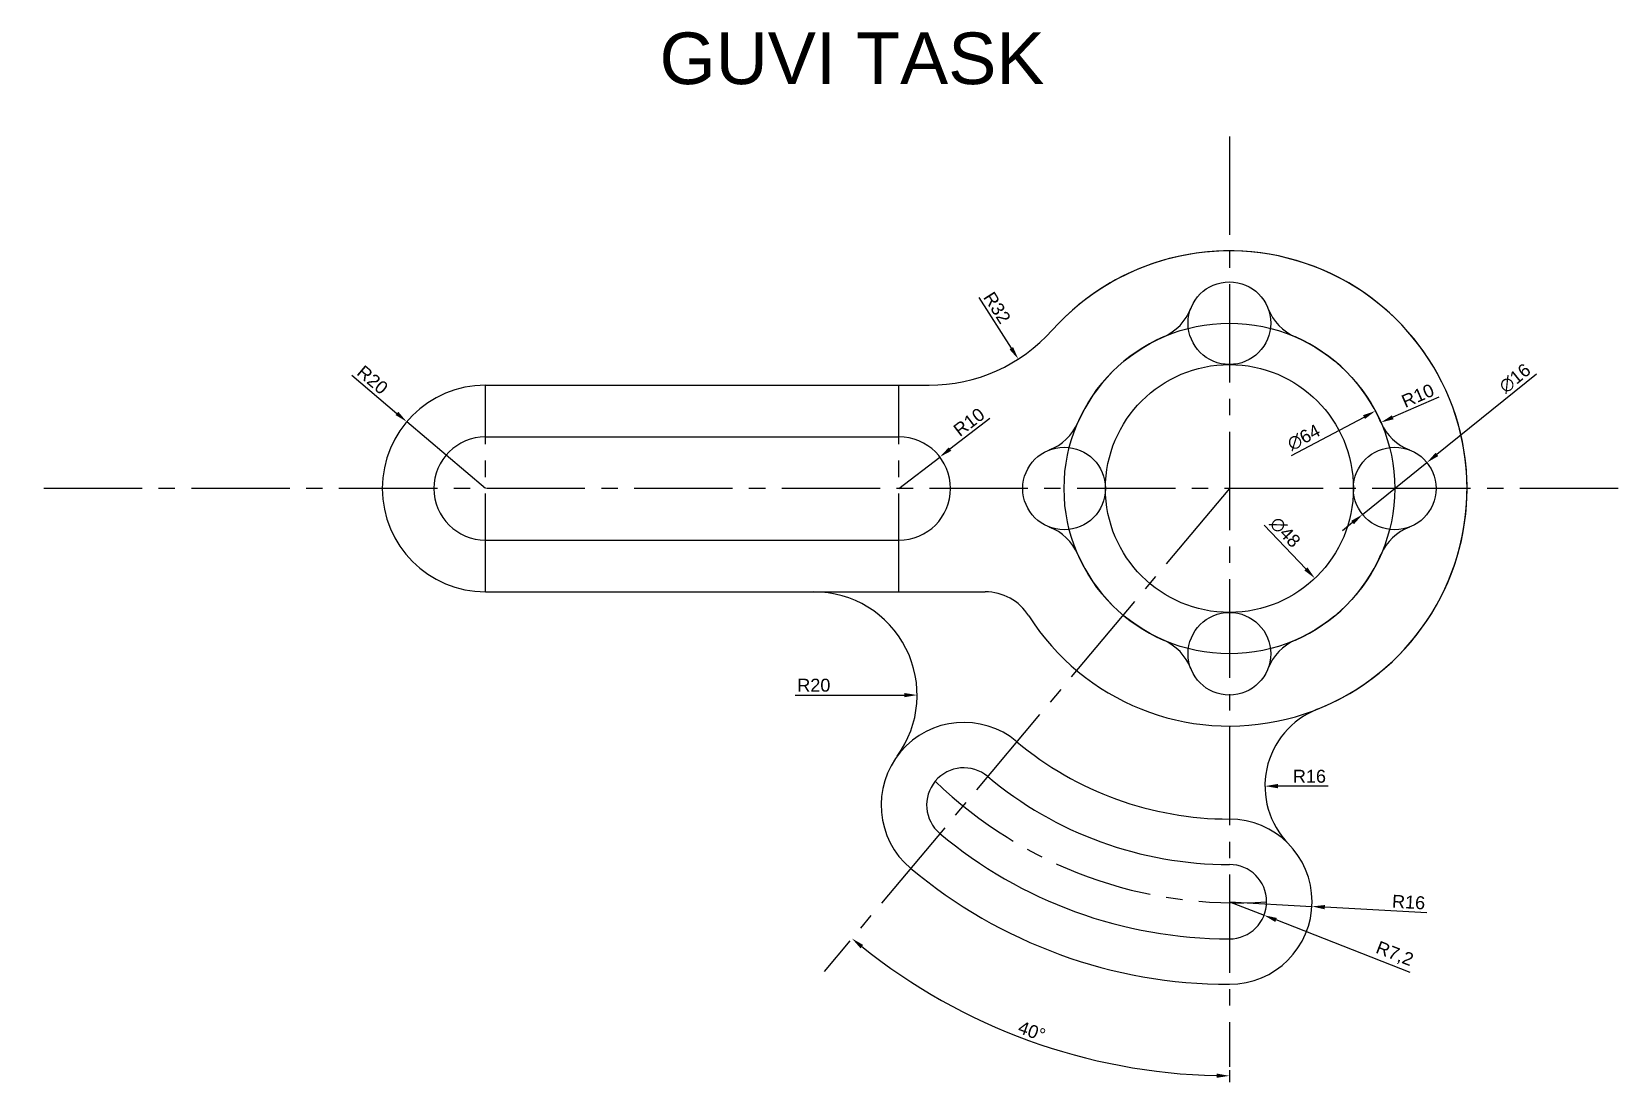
# Model space of a CAD drawing. Header units: millimetres. Extents: x 41 to 348, y 78 to 282.
import ezdxf

# ---------------------------------------------------------------- set-up
doc = ezdxf.new("R2010")
doc.units = ezdxf.units.MM
doc.linetypes.add('CENTER2', pattern=[28.575, 19.05, -3.175, 3.175, -3.175])
for name, color, linetype in [('CENTRE', 60, 'CENTER2'), ('DIM', 120, 'Continuous'), ('TEXT', 41, 'CENTER2')]:
    doc.layers.add(name, color=color, linetype=linetype)
doc.styles.get("Standard").update_dxf_attribs({"font": 'arial.ttf'})
doc.dimstyles.new('ISO-25', dxfattribs={"dimtxt": 2.5, "dimasz": 2.5, "dimexe": 1.25, "dimexo": 0.625, "dimtad": 1, "dimtxsty": 'Standard', "dimcen": 2.5, "dimadec": 0, "dimazin": 0, "dimtfac": 1, "dimtmove": 0, "dimatfit": 3, "dimfxl": 1, "dimarcsym": 0})

# ---------------------------------------------------------------- blocks, each defined once
blk = doc.blocks.new('*U2')
blk.add_circle((0, 0), 8)
blk = doc.blocks.new('*U3')
at = {"color": 0, "linetype": 'ByBlock', "lineweight": -2, "transparency": 16777216}
blk.add_blockref('*U2', (272.37, 225.39), dxfattribs=at)
for p, rotation in [((240.37, 193.39), 90), ((304.37, 193.39), 270), ((272.37, 161.39), 180)]:
    blk.add_blockref('*U2', p, dxfattribs=dict(at, rotation=rotation))
blk = doc.blocks.new('*D4')
at = {"layer": 'Defpoints', "color": 0, "transparency": 16777216}
for p in [(310.6, 198.41), (298.15, 188.36)]:
    blk.add_point(p, dxfattribs=at)
at = {"layer": 'DIM', "color": 0, "lineweight": -2, "transparency": 16777216}
for p, q in [((331.81, 215.55), (312.54, 199.98)), ((298.15, 188.36), (310.6, 198.41)), ((296.2, 186.79), (294.26, 185.22))]:
    blk.add_line(p, q, dxfattribs=at)
at = {"layer": 'DIM', "color": 0, "transparency": 16777216}
for points in [[(312.28, 200.31), (312.8, 199.66), (310.6, 198.41)], [(295.94, 187.12), (296.47, 186.47), (298.15, 188.36)]]:
    blk.add_solid(points, dxfattribs=at)
at = {"layer": 'DIM', "color": 0, "transparency": 16777216, "insert": (327.64, 214.71), "char_height": 2.5, "attachment_point": 5, "rotation": 38.92}
blk.add_mtext('∅16', dxfattribs=at)
blk = doc.blocks.new('*D5')
at = {"layer": 'Defpoints', "color": 0, "transparency": 16777216}
for p in [(255.83, 210.78), (288.91, 176)]:
    blk.add_point(p, dxfattribs=at)
at = {"layer": 'DIM', "color": 0, "lineweight": -2, "transparency": 16777216}
blk.add_line((279.11, 186.3), (287.19, 177.81), dxfattribs=at)
at = {"layer": 'DIM', "color": 0, "transparency": 16777216}
blk.add_solid([(287.49, 178.1), (286.89, 177.52), (288.91, 176)], dxfattribs=at)
at = {"layer": 'DIM', "color": 0, "transparency": 16777216, "insert": (283.14, 184.92), "char_height": 2.5, "attachment_point": 5, "rotation": 313.5627}
blk.add_mtext('∅48', dxfattribs=at)
blk = doc.blocks.new('*D6')
at = {"layer": 'Defpoints', "color": 0, "transparency": 16777216}
for p in [(300.63, 208.4), (244.11, 178.38)]:
    blk.add_point(p, dxfattribs=at)
at = {"layer": 'DIM', "color": 0, "lineweight": -2, "transparency": 16777216}
blk.add_line((284.36, 199.76), (298.43, 207.23), dxfattribs=at)
at = {"layer": 'DIM', "color": 0, "transparency": 16777216}
blk.add_solid([(298.23, 207.59), (298.62, 206.86), (300.63, 208.4)], dxfattribs=at)
at = {"layer": 'DIM', "color": 0, "transparency": 16777216, "insert": (286.77, 203.27), "char_height": 2.5, "attachment_point": 5, "rotation": 27.9735}
blk.add_mtext('∅64', dxfattribs=at)
blk = doc.blocks.new('*D7')
at = {"layer": 'Defpoints', "color": 0, "transparency": 16777216}
for p in [(272.37, 113.39), (288.35, 112.47)]:
    blk.add_point(p, dxfattribs=at)
at = {"layer": 'DIM', "color": 0, "lineweight": -2, "transparency": 16777216}
for p, q in [((272.37, 113.39), (288.35, 112.47)), ((310.56, 111.2), (290.84, 112.33))]:
    blk.add_line(p, q, dxfattribs=at)
at = {"layer": 'DIM', "color": 0, "transparency": 16777216}
blk.add_solid([(290.87, 112.74), (290.82, 111.91), (288.35, 112.47)], dxfattribs=at)
at = {"layer": 'DIM', "color": 0, "transparency": 16777216, "insert": (307.06, 113.3), "char_height": 2.5, "attachment_point": 5, "rotation": 356.717}
blk.add_mtext('R16', dxfattribs=at)
blk = doc.blocks.new('*D8')
at = {"layer": 'Defpoints', "color": 0, "transparency": 16777216}
for p in [(191.92, 153.39), (211.92, 153.39)]:
    blk.add_point(p, dxfattribs=at)
at = {"layer": 'DIM', "color": 0, "lineweight": -2, "transparency": 16777216}
blk.add_line((188.31, 153.39), (209.42, 153.39), dxfattribs=at)
at = {"layer": 'DIM', "color": 0, "transparency": 16777216}
blk.add_solid([(209.42, 153.8), (209.42, 152.97), (211.92, 153.39)], dxfattribs=at)
at = {"layer": 'DIM', "color": 0, "transparency": 16777216, "insert": (191.92, 155.29), "char_height": 2.5, "attachment_point": 5}
blk.add_mtext('R20', dxfattribs=at)
blk = doc.blocks.new('*D9')
at = {"layer": 'Defpoints', "color": 0, "transparency": 16777216}
for p in [(279.25, 135.76), (295.25, 135.76)]:
    blk.add_point(p, dxfattribs=at)
at = {"layer": 'DIM', "color": 0, "lineweight": -2, "transparency": 16777216}
blk.add_line((291.47, 135.76), (281.75, 135.76), dxfattribs=at)
at = {"layer": 'DIM', "color": 0, "transparency": 16777216}
blk.add_solid([(281.75, 136.18), (281.75, 135.35), (279.25, 135.76)], dxfattribs=at)
at = {"layer": 'DIM', "color": 0, "transparency": 16777216, "insert": (287.86, 137.66), "char_height": 2.5, "attachment_point": 5}
blk.add_mtext('R16', dxfattribs=at)
blk = doc.blocks.new('*D10')
at = {"layer": 'Defpoints', "color": 0, "transparency": 16777216}
for p in [(272.37, 113.39), (279.08, 110.76)]:
    blk.add_point(p, dxfattribs=at)
at = {"layer": 'DIM', "color": 0, "lineweight": -2, "transparency": 16777216}
for p, q in [((272.37, 113.39), (279.08, 110.76)), ((307.34, 99.69), (281.4, 109.85))]:
    blk.add_line(p, q, dxfattribs=at)
at = {"layer": 'DIM', "color": 0, "transparency": 16777216}
blk.add_solid([(281.56, 110.24), (281.25, 109.46), (279.08, 110.76)], dxfattribs=at)
at = {"layer": 'DIM', "color": 0, "transparency": 16777216, "insert": (304.31, 103.16), "char_height": 2.5, "attachment_point": 5, "rotation": 338.6009}
blk.add_mtext('R7,2', dxfattribs=at)
blk = doc.blocks.new('*D11')
at = {"layer": 'Defpoints', "color": 0, "transparency": 16777216}
for p in [(272.37, 261.53), (272.37, 193.39), (193.93, 99.9), (221.34, 91.77), (272.37, 81.41)]:
    blk.add_point(p, dxfattribs=at)
at = {"layer": 'DIM', "color": 0, "lineweight": -2, "transparency": 16777216}
blk.add_line((272.37, 80.78), (272.37, 78.42), dxfattribs=at)
blk.add_arc((272.37, 193.39), 113.71, 231.2597, 268.7403, dxfattribs=at)
at = {"layer": 'DIM', "color": 0, "transparency": 16777216}
for points in [[(200.95, 104.37), (201.48, 105.01), (199.28, 106.28)], [(269.88, 80.12), (269.87, 79.29), (272.37, 79.67)]]:
    blk.add_solid(points, dxfattribs=at)
at = {"layer": 'DIM', "color": 0, "transparency": 16777216, "insert": (234.13, 88.32), "char_height": 2.5, "attachment_point": 5, "rotation": 340}
blk.add_mtext('40°', dxfattribs=at)
blk = doc.blocks.new('*D12')
at = {"layer": 'Defpoints', "color": 0, "transparency": 16777216}
for p in [(216.3, 199.48), (208.37, 193.39)]:
    blk.add_point(p, dxfattribs=at)
at = {"layer": 'DIM', "color": 0, "lineweight": -2, "transparency": 16777216}
for p, q in [((225.99, 206.93), (218.28, 201.01)), ((208.37, 193.39), (216.3, 199.48))]:
    blk.add_line(p, q, dxfattribs=at)
at = {"layer": 'DIM', "color": 0, "transparency": 16777216}
blk.add_solid([(218.03, 201.34), (218.54, 200.68), (216.3, 199.48)], dxfattribs=at)
at = {"layer": 'DIM', "color": 0, "transparency": 16777216, "insert": (221.97, 206.24), "char_height": 2.5, "attachment_point": 5, "rotation": 37.5473}
blk.add_mtext('R10', dxfattribs=at)
blk = doc.blocks.new('*D13')
at = {"layer": 'Defpoints', "color": 0, "transparency": 16777216}
for p in [(310.87, 210.17), (301.71, 206.18)]:
    blk.add_point(p, dxfattribs=at)
at = {"layer": 'DIM', "color": 0, "lineweight": -2, "transparency": 16777216}
blk.add_line((312.9, 211.06), (304, 207.18), dxfattribs=at)
at = {"layer": 'DIM', "color": 0, "transparency": 16777216}
blk.add_solid([(303.83, 207.56), (304.16, 206.79), (301.71, 206.18)], dxfattribs=at)
at = {"layer": 'DIM', "color": 0, "transparency": 16777216, "insert": (308.84, 211.36), "char_height": 2.5, "attachment_point": 5, "rotation": 23.5565}
blk.add_mtext('R10', dxfattribs=at)
blk = doc.blocks.new('*D14')
at = {"layer": 'Defpoints', "color": 0, "transparency": 16777216}
for p in [(113.11, 206.32), (128.37, 193.39)]:
    blk.add_point(p, dxfattribs=at)
at = {"layer": 'DIM', "color": 0, "lineweight": -2, "transparency": 16777216}
for p, q in [((102.51, 215.3), (111.21, 207.93)), ((128.37, 193.39), (113.11, 206.32))]:
    blk.add_line(p, q, dxfattribs=at)
at = {"layer": 'DIM', "color": 0, "transparency": 16777216}
blk.add_solid([(111.48, 208.25), (110.94, 207.61), (113.11, 206.32)], dxfattribs=at)
at = {"layer": 'DIM', "color": 0, "transparency": 16777216, "insert": (106.49, 214.42), "char_height": 2.5, "attachment_point": 5, "rotation": 319.7259}
blk.add_mtext('R20', dxfattribs=at)
blk = doc.blocks.new('*D15')
at = {"layer": 'Defpoints', "color": 0, "transparency": 16777216}
for p in [(214.24, 245.39), (231.5, 218.44)]:
    blk.add_point(p, dxfattribs=at)
at = {"layer": 'DIM', "color": 0, "lineweight": -2, "transparency": 16777216}
blk.add_line((223.84, 230.39), (230.15, 220.55), dxfattribs=at)
at = {"layer": 'DIM', "color": 0, "transparency": 16777216}
blk.add_solid([(230.5, 220.77), (229.8, 220.32), (231.5, 218.44)], dxfattribs=at)
at = {"layer": 'DIM', "color": 0, "transparency": 16777216, "insert": (227.39, 228.39), "char_height": 2.5, "attachment_point": 5, "rotation": 302.6497}
blk.add_mtext('R32', dxfattribs=at)

msp = doc.modelspace()

# ---------------------------------------------------------------- linework, layer by layer
at = {"color": 30, "true_color": 0xf26722}
for p, q in [((128.373, 213.388), (214.235, 213.388)), ((128.373, 203.388), (208.373, 203.388)), ((128.373, 183.388), (208.373, 183.388)), ((128.373, 173.388), (225.087, 173.388))]:
    msp.add_line(p, q, dxfattribs=at)
for radius in [32, 24]:
    msp.add_circle((272.373, 193.388), radius, dxfattribs=at)
for centre, radius, start, end in [((272.373, 193.388), 46, 212.39237, 138.18969), ((272.373, 193.388), 46, 291.65301, 138.18969), ((255.588, 231.888), 10, 293.55646, 338.83155), ((289.158, 231.888), 10, 201.16845, 246.44354), ((214.235, 245.388), 32, 270, 318.18969), ((128.373, 193.388), 20, 90, 270), ((233.873, 210.173), 10, 291.16845, 336.44354), ((310.873, 210.173), 10, 203.55646, 248.83155), ((128.373, 193.388), 10, 90, 270), ((208.373, 193.388), 10, 270, 90), ((233.873, 176.602), 10, 23.55646, 68.83155), ((310.873, 176.602), 10, 111.16845, 156.44354), ((191.915, 153.388), 20, 323.75709, 90), ((225.087, 163.388), 10, 32.39237, 90), ((255.588, 154.888), 10, 21.16845, 66.44354), ((289.158, 154.888), 10, 113.55646, 158.83155), ((295.25, 135.763), 16, 111.65301, 224.36436), ((220.95, 132.104), 16, 50, 230), ((272.373, 193.388), 64, 230, 270), ((220.95, 132.104), 7.2, 50, 230), ((272.373, 193.388), 72.8, 230, 270), ((272.373, 113.388), 16, 270, 90), ((272.373, 193.388), 87.2, 230, 270), ((272.373, 193.388), 96, 230, 270), ((272.373, 113.388), 7.2, 270, 90)]:
    msp.add_arc(centre, radius, start, end, dxfattribs=at)
at = {"layer": 'CENTRE'}
for p, q in [((272.373, 261.534), (272.373, 81.409)), ((128.373, 173.388), (128.373, 213.388)), ((208.373, 173.388), (208.373, 213.388)), ((347.644, 193.388), (40.523, 193.388)), ((272.373, 193.388), (193.927, 99.899))]:
    msp.add_line(p, q, dxfattribs=at)
msp.add_arc((273.536, 196.582), 83.413, 225.84929, 274.15071, dxfattribs=at)
at = {"layer": 'Defpoints', "color": 30, "true_color": 0xf26722}
for start, end in [(113.55646, 156.44354), (23.55646, 66.44354), (203.55646, 246.44354), (293.55646, 336.44354)]:
    msp.add_arc((272.373, 193.388), 32, start, end, dxfattribs=at)

# ---------------------------------------------------------------- block references
at = {"color": 30, "true_color": 0xf26722}
msp.add_blockref('*U3', (0, 0), dxfattribs=at)

# ---------------------------------------------------------------- texts
at = {"layer": 'TEXT'}
msp.add_text('GUVI TASK', height=10, dxfattribs=at).set_placement((162.055, 271.676))

# ---------------------------------------------------------------- dimensions: what is measured, and where the dimension line sits
at = {"layer": 'DIM'}
dim = msp.add_angular_dim_2l(base=(221.339, 91.77), line1=((272.373, 261.534), (272.373, 81.409)), line2=((272.373, 193.388), (193.927, 99.899)), dimstyle='ISO-25', dxfattribs=at)
dim.commit()
dim.dimension.update_dxf_attribs({"geometry": '*D11', "text_midpoint": (234.131, 88.319)})
for center, mpoint, picture, middle in [((214.235, 245.388), (231.499, 218.444), '*D15', (225.784, 227.365)), ((128.373, 193.388), (113.114, 206.317), '*D14', (105.265, 212.967)), ((310.873, 210.173), (301.706, 206.177), '*D13', (309.597, 209.617)), ((191.915, 153.388), (211.915, 153.388), '*D8', (191.915, 153.388)), ((295.25, 135.763), (279.25, 135.763), '*D9', (287.861, 135.763)), ((272.373, 113.388), (288.347, 112.471), '*D7', (306.951, 111.404)), ((272.373, 113.388), (279.077, 110.761), '*D10', (303.534, 101.176))]:
    dim = msp.add_radius_dim(center=center, mpoint=mpoint, dimstyle='ISO-25', dxfattribs=at)
    dim.commit()
    dim.dimension.update_dxf_attribs({"geometry": picture, "text_midpoint": middle, "dimtype": 164})
for p1, p2, picture, middle in [((298.149, 188.362), (310.597, 198.414), '*D4', (328.877, 213.174)), ((255.833, 210.779), (288.913, 175.997), '*D5', (281.714, 183.566)), ((244.112, 178.378), (300.634, 208.398), '*D6', (287.695, 201.526))]:
    dim = msp.add_diameter_dim_2p(p1=p1, p2=p2, dimstyle='ISO-25', dxfattribs=at)
    dim.commit()
    dim.dimension.update_dxf_attribs({"geometry": picture, "text_midpoint": middle, "dimtype": 163})
dim = msp.add_radius_dim(center=(208.373, 193.388), mpoint=(216.301, 199.482), dimstyle='ISO-25', dxfattribs=at)
dim.commit()
dim.dimension.update_dxf_attribs({"geometry": '*D12', "text_midpoint": (221.967, 206.235)})

doc.saveas('drawing.dxf')
